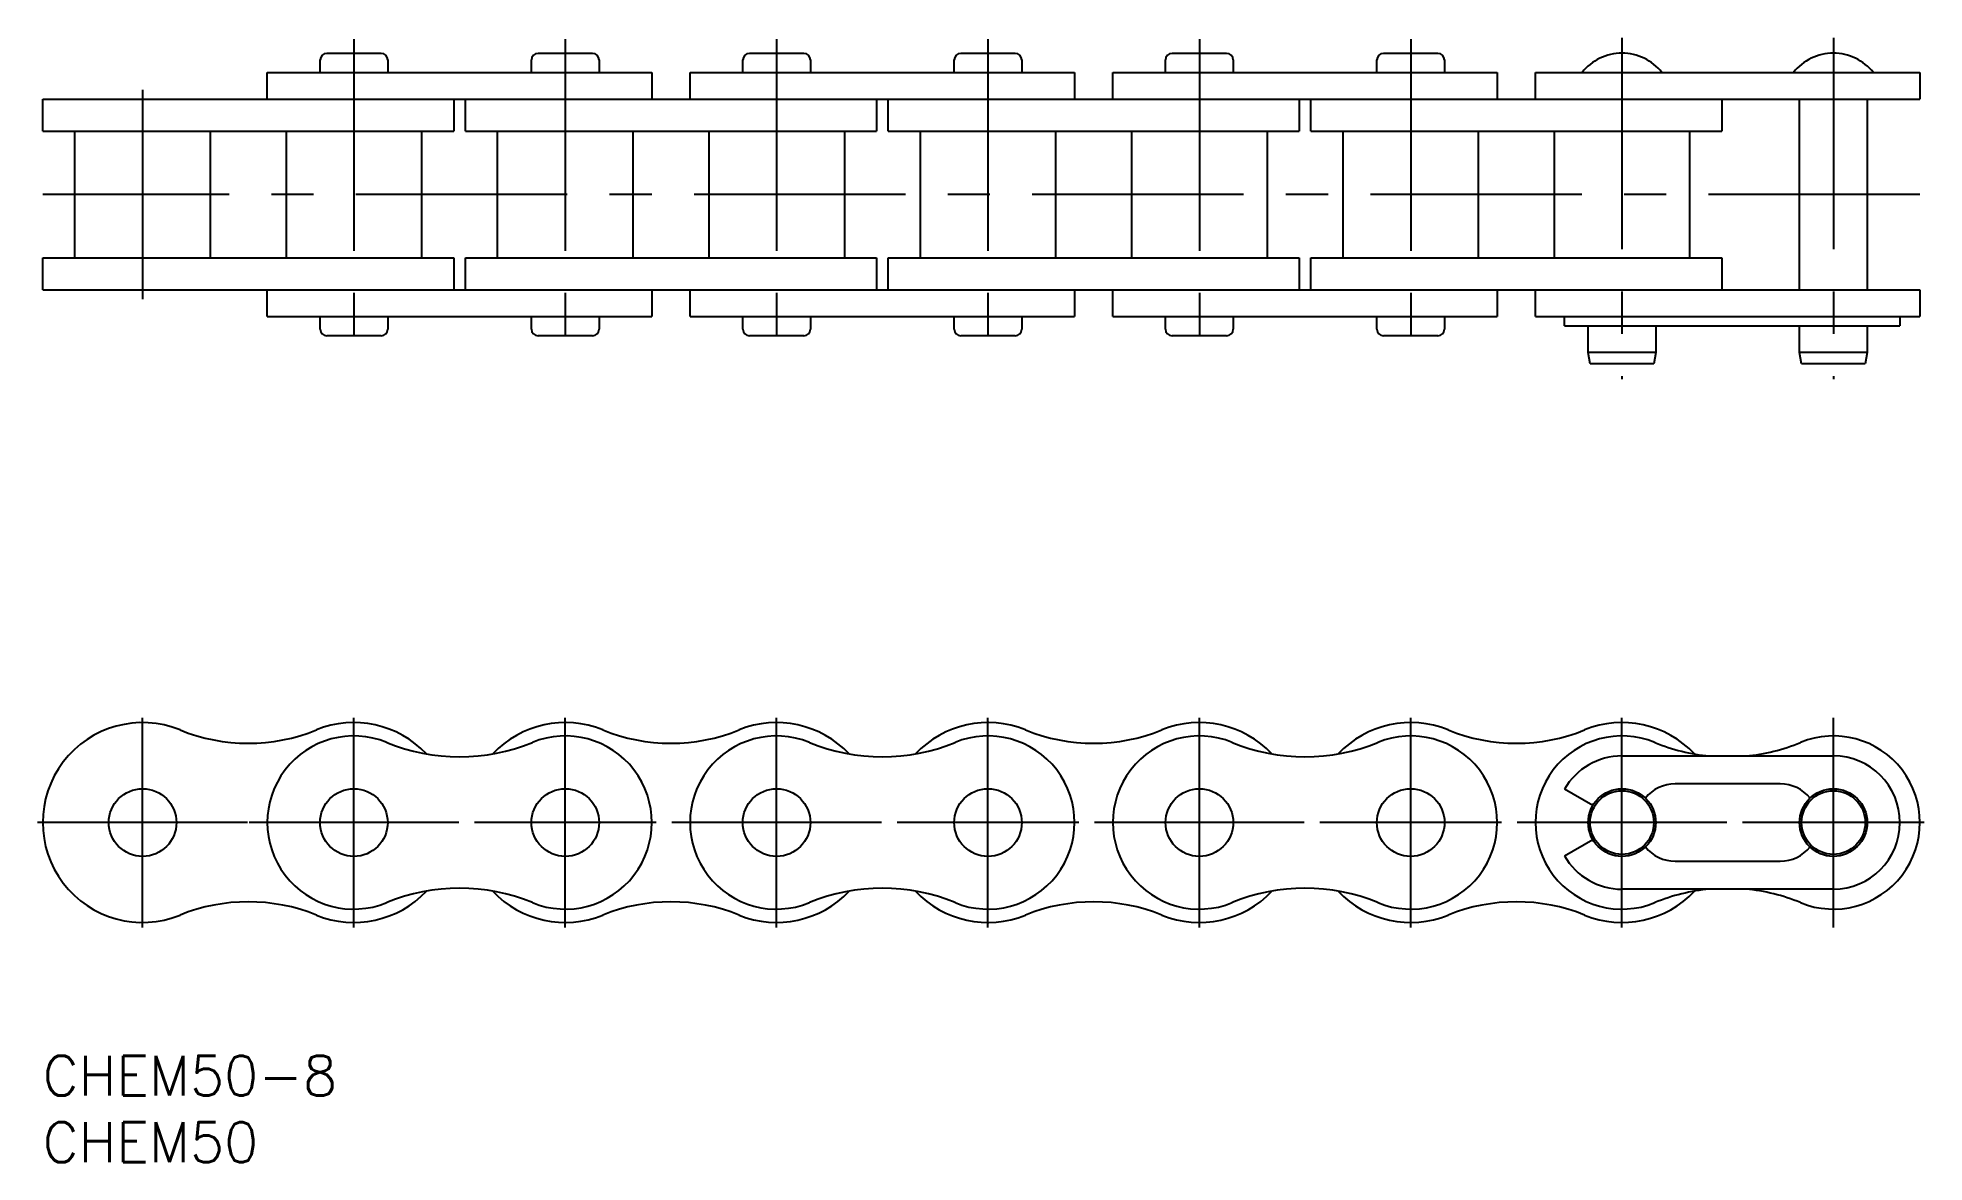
# Model space of a CAD drawing. Extents: x 0 to 141, y -8 to 76.
import ezdxf

# ---------------------------------------------------------------- set-up
doc = ezdxf.new("R2010")
doc.units = 0
doc.header["$LTSCALE"] = 0.5
doc.linetypes.add('CENTER', pattern=[50.8, 31.75, -6.35, 6.35, -6.35])
for name, color, linetype in [('MSM_CENTER', 1, 'CENTER'), ('MSM_CONTINUOUS', 7, 'CONTINUOUS'), ('MSM_PART_NUMBER', 7, 'CONTINUOUS')]:
    doc.layers.add(name, color=color, linetype=linetype)
doc.styles.get("Standard").update_dxf_attribs({"font": 'txt.shx', "height": 3, "bigfont": 'bigfont.shx'})

# ---------------------------------------------------------------- blocks, each defined once
blk = doc.blocks.new('*U16')
at = {"layer": 'MSM_PART_NUMBER'}
blk.add_text('CHEM50-8', height=3, dxfattribs=at).set_placement((0, -3))
blk = doc.blocks.new('*U17')
at = {"layer": 'MSM_PART_NUMBER'}
blk.add_text('CHEM50', height=3, dxfattribs=at).set_placement((0, -8))

msp = doc.modelspace()

# ---------------------------------------------------------------- linework, layer by layer
at = {"layer": 'MSM_CENTER'}
for p, q in [((23.37, 76.3), (23.37, 52.98)), ((39.25, 76.3), (39.25, 52.98)), ((55.12, 76.3), (55.12, 52.98)), ((71, 76.3), (71, 52.98)), ((86.88, 76.3), (86.88, 52.98)), ((102.75, 76.3), (102.75, 52.98)), ((118.62, 76.41), (118.62, 50.78)), ((134.5, 76.41), (134.5, 50.78)), ((7.5, 72.51), (7.5, 56.78)), ((141, 64.64), (0, 64.64)), ((7.5, 9.62), (7.5, 25.37)), ((23.37, 9.62), (23.37, 25.37)), ((39.25, 9.62), (39.25, 25.37)), ((55.12, 9.62), (55.12, 25.37)), ((71, 9.62), (71, 25.37)), ((86.88, 9.62), (86.88, 25.37)), ((102.75, 9.62), (102.75, 25.37)), ((118.62, 9.62), (118.62, 25.37)), ((134.5, 9.62), (134.5, 25.37)), ((15.37, 17.5), (-0.38, 17.5)), ((31.25, 17.5), (15.5, 17.5)), ((46.08, 17.5), (32.43, 17.5)), ((63, 17.5), (47.25, 17.5)), ((77.82, 17.5), (64.18, 17.5)), ((94.75, 17.5), (79, 17.5)), ((109.58, 17.5), (95.93, 17.5)), ((126.5, 17.5), (110.75, 17.5)), ((141.32, 17.5), (127.67, 17.5))]:
    msp.add_line(p, q, dxfattribs=at)
at = {"layer": 'MSM_CONTINUOUS'}
for p, q in [((25.42, 75.24), (21.34, 75.24)), ((41.29, 75.24), (37.21, 75.24)), ((57.17, 75.24), (53.09, 75.24)), ((73.04, 75.24), (68.96, 75.24)), ((88.92, 75.24), (84.83, 75.24)), ((104.79, 75.24), (100.71, 75.24)), ((16.87, 71.79), (16.87, 73.79)), ((16.87, 73.79), (45.75, 73.79)), ((20.84, 73.79), (20.84, 74.74)), ((25.92, 74.74), (25.92, 73.79)), ((36.71, 73.79), (36.71, 74.74)), ((41.79, 74.74), (41.79, 73.79)), ((45.75, 73.79), (45.75, 71.79)), ((48.62, 71.79), (48.62, 73.79)), ((48.62, 73.79), (77.5, 73.79)), ((52.59, 73.79), (52.59, 74.74)), ((57.67, 74.74), (57.67, 73.79)), ((68.46, 73.79), (68.46, 74.74)), ((73.54, 74.74), (73.54, 73.79)), ((77.5, 73.79), (77.5, 71.79)), ((80.37, 71.79), (80.37, 73.79)), ((80.37, 73.79), (109.25, 73.79)), ((84.34, 73.79), (84.34, 74.74)), ((89.42, 74.74), (89.42, 73.79)), ((100.21, 73.79), (100.21, 74.74)), ((105.29, 74.74), (105.29, 73.79)), ((109.25, 73.79), (109.25, 71.79)), ((112.12, 71.79), (112.12, 73.79)), ((112.12, 73.79), (141, 73.79)), ((141, 73.79), (141, 71.79)), ((0, 69.39), (0, 71.79)), ((0, 71.79), (141, 71.79)), ((30.87, 71.79), (30.87, 69.39)), ((31.75, 69.39), (31.75, 71.79)), ((62.62, 71.79), (62.62, 69.39)), ((63.5, 69.39), (63.5, 71.79)), ((94.38, 71.79), (94.38, 69.39)), ((95.25, 69.39), (95.25, 71.79)), ((126.12, 71.79), (126.12, 69.39)), ((131.96, 57.49), (131.96, 71.79)), ((137.04, 71.79), (137.04, 57.49)), ((0, 69.39), (30.87, 69.39)), ((2.42, 59.89), (2.42, 69.39)), ((12.58, 69.39), (12.58, 59.89)), ((18.3, 59.89), (18.3, 69.39)), ((28.46, 69.39), (28.46, 59.89)), ((31.75, 69.39), (62.62, 69.39)), ((34.17, 59.89), (34.17, 69.39)), ((44.33, 69.39), (44.33, 59.89)), ((50.05, 59.89), (50.05, 69.39)), ((60.21, 69.39), (60.21, 59.89)), ((63.5, 69.39), (94.38, 69.39)), ((65.92, 59.89), (65.92, 69.39)), ((76.08, 69.39), (76.08, 59.89)), ((81.8, 59.89), (81.8, 69.39)), ((91.96, 69.39), (91.96, 59.89)), ((95.25, 69.39), (126.12, 69.39)), ((97.67, 59.89), (97.67, 69.39)), ((107.83, 69.39), (107.83, 59.89)), ((113.55, 59.89), (113.55, 69.39)), ((123.7, 69.39), (123.7, 59.89)), ((0, 57.49), (0, 59.89)), ((0, 59.89), (30.87, 59.89)), ((30.87, 59.89), (30.87, 57.49)), ((31.75, 57.49), (31.75, 59.89)), ((31.75, 59.89), (62.62, 59.89)), ((62.62, 59.89), (62.62, 57.49)), ((63.5, 57.49), (63.5, 59.89)), ((63.5, 59.89), (94.38, 59.89)), ((94.38, 59.89), (94.38, 57.49)), ((95.25, 57.49), (95.25, 59.89)), ((95.25, 59.89), (126.12, 59.89)), ((126.12, 59.89), (126.12, 57.49)), ((0, 57.49), (141, 57.49)), ((16.87, 55.49), (16.87, 57.49)), ((45.75, 57.49), (45.75, 55.49)), ((48.62, 55.49), (48.62, 57.49)), ((77.5, 57.49), (77.5, 55.49)), ((80.37, 55.49), (80.37, 57.49)), ((109.25, 57.49), (109.25, 55.49)), ((112.12, 55.49), (112.12, 57.49)), ((141, 57.49), (141, 55.49)), ((16.87, 55.49), (45.75, 55.49)), ((20.84, 54.54), (20.84, 55.49)), ((25.92, 55.49), (25.92, 54.54)), ((36.71, 54.54), (36.71, 55.49)), ((41.79, 55.49), (41.79, 54.54)), ((48.62, 55.49), (77.5, 55.49)), ((52.59, 54.54), (52.59, 55.49)), ((57.67, 55.49), (57.67, 54.54)), ((68.46, 54.54), (68.46, 55.49)), ((73.54, 55.49), (73.54, 54.54)), ((80.37, 55.49), (109.25, 55.49)), ((84.34, 54.54), (84.34, 55.49)), ((89.42, 55.49), (89.42, 54.54)), ((100.21, 54.54), (100.21, 55.49)), ((105.29, 55.49), (105.29, 54.54)), ((112.12, 55.49), (141, 55.49)), ((114.29, 54.79), (114.29, 55.49)), ((139.5, 55.49), (139.5, 54.79)), ((25.42, 54.04), (21.34, 54.04)), ((41.29, 54.04), (37.21, 54.04)), ((57.17, 54.04), (53.09, 54.04)), ((73.04, 54.04), (68.96, 54.04)), ((88.92, 54.04), (84.83, 54.04)), ((104.79, 54.04), (100.71, 54.04)), ((114.29, 54.79), (139.5, 54.79)), ((116.08, 52.79), (116.08, 54.79)), ((121.17, 54.79), (121.17, 52.79)), ((131.96, 52.79), (131.96, 54.79)), ((137.04, 54.79), (137.04, 52.79)), ((116.23, 51.94), (116.08, 52.79)), ((121.17, 52.79), (116.08, 52.79)), ((121.17, 52.79), (121.02, 51.94)), ((132.11, 51.94), (131.96, 52.79)), ((137.04, 52.79), (131.96, 52.79)), ((137.04, 52.79), (136.89, 51.94)), ((121.02, 51.94), (116.23, 51.94)), ((136.89, 51.94), (132.11, 51.94)), ((118.62, 22.5), (134.5, 22.5)), ((116.43, 18.77), (114.29, 20)), ((130.5, 20.4), (122.62, 20.4)), ((114.29, 15), (116.43, 16.23)), ((122.62, 14.6), (130.5, 14.6)), ((134.5, 12.5), (118.62, 12.5))]:
    msp.add_line(p, q, dxfattribs=at)
for centre, radius in [((7.5, 17.5), 2.54), ((23.37, 17.5), 2.54), ((39.25, 17.5), 2.54), ((55.12, 17.5), 2.54), ((71, 17.5), 2.54), ((86.88, 17.5), 2.54), ((102.75, 17.5), 2.54), ((118.62, 17.5), 2.54), ((118.62, 17.5), 2.39), ((134.5, 17.5), 2.54), ((134.5, 17.5), 2.39)]:
    msp.add_circle(centre, radius, dxfattribs=at)
for centre, radius, start, end in [((21.34, 74.74), 0.5, 90, 180), ((25.42, 74.74), 0.5, 360, 90), ((37.21, 74.74), 0.5, 90, 180), ((41.29, 74.74), 0.5, 0, 90), ((53.09, 74.74), 0.5, 90, 180), ((57.17, 74.74), 0.5, 0, 90), ((68.96, 74.74), 0.5, 90, 180), ((73.04, 74.74), 0.5, 360, 90), ((84.83, 74.74), 0.5, 90, 180), ((88.92, 74.74), 0.5, 360, 90), ((100.71, 74.74), 0.5, 90, 180), ((104.79, 74.74), 0.5, 360, 90), ((118.62, 71.42), 3.83, 38.4079, 141.5921), ((134.5, 71.42), 3.83, 38.4079, 141.5921), ((21.34, 54.54), 0.5, 180, 270), ((25.42, 54.54), 0.5, 270, 0), ((37.21, 54.54), 0.5, 180, 270), ((41.29, 54.54), 0.5, 270, 0), ((53.09, 54.54), 0.5, 180, 270), ((57.17, 54.54), 0.5, 270, 0), ((68.96, 54.54), 0.5, 180, 270), ((73.04, 54.54), 0.5, 270, 0), ((84.83, 54.54), 0.5, 180, 270), ((88.92, 54.54), 0.5, 270, 0), ((100.71, 54.54), 0.5, 180, 270), ((104.79, 54.54), 0.5, 270, 0), ((7.5, 17.5), 7.5, 67.9684, 292.0316), ((15.44, 37.11), 13.66, 247.9684, 292.0316), ((23.37, 17.5), 7.5, 43.3769, 112.0316), ((39.25, 17.5), 7.5, 67.9684, 136.6231), ((47.19, 37.11), 13.66, 247.9684, 292.0316), ((55.12, 17.5), 7.5, 43.3769, 112.0316), ((71, 17.5), 7.5, 67.9684, 136.6231), ((78.94, 37.11), 13.66, 247.9684, 292.0316), ((86.88, 17.5), 7.5, 43.3769, 112.0316), ((102.75, 17.5), 7.5, 67.9684, 136.6231), ((110.69, 37.11), 13.66, 247.9684, 292.0316), ((118.62, 17.5), 7.5, 43.3769, 112.0316), ((23.37, 17.5), 6.5, 67.6909, 292.3091), ((31.31, 36.84), 14.41, 247.6909, 292.3091), ((39.25, 17.5), 6.5, 247.6909, 112.3091), ((55.12, 17.5), 6.5, 67.6909, 292.3091), ((63.06, 36.84), 14.41, 247.6909, 292.3091), ((71, 17.5), 6.5, 247.6909, 112.3091), ((86.88, 17.5), 6.5, 67.6909, 292.3091), ((94.81, 36.84), 14.41, 247.6909, 292.3091), ((102.75, 17.5), 6.5, 247.6909, 112.3091), ((118.62, 17.5), 6.5, 67.6909, 292.3091), ((126.56, 36.84), 14.41, 247.6909, 264.5507), ((126.56, 36.84), 14.41, 275.4493, 292.3091), ((134.5, 17.5), 6.5, 247.6909, 112.3091), ((118.62, 17.5), 5, 90, 150), ((134.5, 17.5), 5, 270, 90), ((122.62, 17.5), 2.9, 90, 140.7207), ((130.5, 17.5), 2.9, 39.2793, 90), ((122.62, 17.5), 2.9, 219.2793, 270), ((130.5, 17.5), 2.9, 270, 320.7207), ((118.62, 17.5), 5, 210, 270), ((15.44, -2.11), 13.66, 67.9684, 112.0316), ((23.37, 17.5), 7.5, 247.9684, 316.6231), ((31.31, -1.84), 14.41, 67.6909, 112.3091), ((39.25, 17.5), 7.5, 223.3769, 292.0316), ((47.19, -2.11), 13.66, 67.9684, 112.0316), ((55.12, 17.5), 7.5, 247.9684, 316.6231), ((63.06, -1.84), 14.41, 67.6909, 112.3091), ((71, 17.5), 7.5, 223.3769, 292.0316), ((78.94, -2.11), 13.66, 67.9684, 112.0316), ((86.88, 17.5), 7.5, 247.9684, 316.6231), ((94.81, -1.84), 14.41, 67.6909, 112.3091), ((102.75, 17.5), 7.5, 223.3769, 292.0316), ((110.69, -2.11), 13.66, 67.9684, 112.0316), ((118.62, 17.5), 7.5, 247.9684, 316.6231), ((126.56, -1.84), 14.41, 95.4493, 112.3091), ((126.56, -1.84), 14.41, 67.6909, 84.5507)]:
    msp.add_arc(centre, radius, start, end, dxfattribs=at)

# ---------------------------------------------------------------- block references
for name in ['*U16', '*U17']:
    msp.add_blockref(name, (0, 0), dxfattribs=at)

doc.saveas('drawing.dxf')
